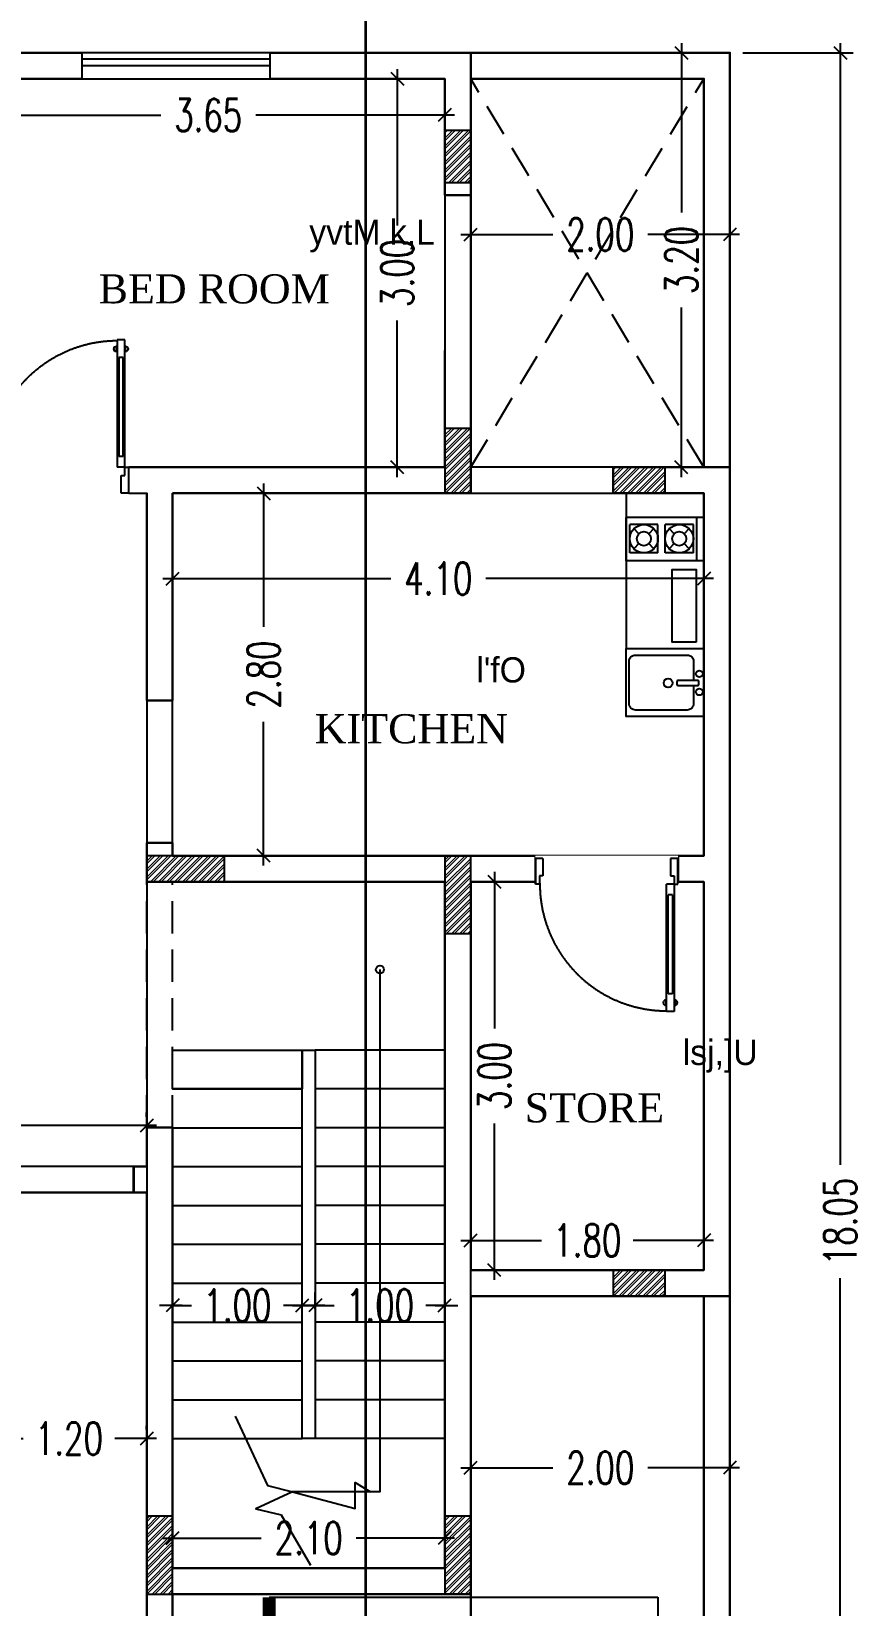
# Model space of a CAD drawing. Header units: millimetres. Extents: x 291507 to 678506, y -1124916 to -908780.
# Drawn here: x 437564 to 443970, y -945909 to -933753 of the extents above; entities that cross this region are included whole.
import ezdxf
from ezdxf.lldxf.tags import DXFTag

# ---------------------------------------------------------------- set-up
doc = ezdxf.new("R2010")
doc.units = ezdxf.units.MM
doc.header["$LTSCALE"] = 1000
doc.set_wipeout_variables(frame=1)
for name, pattern in [('$0$HIDDEN', [0.375, 0.25, -0.125]), ('CENTER', [2, 1.25, -0.25, 0.25, -0.25]), ('HIDDEN', [0.375, 0.25, -0.125])]:
    doc.linetypes.add(name, pattern=pattern)
for name, color, linetype in [('4', 4, 'Continuous'), ('Area', 7, 'Continuous'), ('Bedroom', 10, 'Continuous'), ('COLUMN', 63, 'Continuous'), ('Corridor', 80, 'Continuous'), ('CorridorWidth', 20, 'Continuous'), ('DIMENSION', 4, 'Continuous'), ('DOOR', 152, 'Continuous'), ('Door_Frame', 5, 'Continuous'), ('EDGE-LINE', 9, 'PHANTOM'), ('GLASS', 120, 'Continuous'), ('Kitchen', 11, 'Continuous'), ('Parking', 2, 'Continuous'), ('Plumbing_Fixures', 2, 'Continuous'), ('Sitting Room', 30, 'Continuous'), ('Stair', 11, 'Continuous'), ('Stair_Area', 7, 'Continuous'), ('StairWidth', 30, 'Continuous'), ('Storedge', 6, 'Continuous'), ('TAN-Hatch normal', 253, 'Continuous'), ('TAN-Medium', 115, 'Continuous'), ('TEXT', 4, 'Continuous'), ('Wall_Opening', 8, 'Continuous'), ('WINDOW', 123, 'Continuous'), ('تحرير', 3, 'Continuous')]:
    doc.layers.add(name, color=color, linetype=linetype)
for name, color, linetype, lineweight in [('Fence', 160, 'Continuous', 30), ('Railings', 210, 'Continuous', 25), ('S.I.B', 6, 'Continuous', 9), ('WALL', 7, 'Continuous', 50)]:
    doc.layers.add(name, color=color, linetype=linetype, lineweight=lineweight)
doc.styles.add('ROMAND', font='romantic.ttf')
doc.styles.add('ROMANS', font='ROMANS.shx', dxfattribs={"width": 0.7})
doc.styles.get("Standard").update_dxf_attribs({"font": 'arial.ttf'})
doc.styles.add('STYLE1', font='xarab.shx', dxfattribs={"width": 0.9})
tags = doc.linetypes.add('DOT2', pattern=[0.125, 0, -0.125]).pattern_tags.tags
tags[6:7] = [DXFTag(74, 4), DXFTag(75, 0), DXFTag(340, '0'), DXFTag(46, 1.0), DXFTag(50, 0.0), DXFTag(44, 0.0), DXFTag(45, 0.0)]
tags[4:5] = [DXFTag(74, 4), DXFTag(75, 0), DXFTag(340, '0'), DXFTag(46, 1.0), DXFTag(50, 0.0), DXFTag(44, 0.0), DXFTag(45, 0.0)]
tags = doc.linetypes.add('PHANTOM', pattern=[2.5, 1.25, -0.25, 0.25, -0.25, 0.25, -0.25]).pattern_tags.tags
tags[14:15] = [DXFTag(74, 4), DXFTag(75, 0), DXFTag(340, '0'), DXFTag(46, 1.0), DXFTag(50, 0.0), DXFTag(44, 0.0), DXFTag(45, 0.0)]
tags[12:13] = [DXFTag(74, 4), DXFTag(75, 0), DXFTag(340, '0'), DXFTag(46, 1.0), DXFTag(50, 0.0), DXFTag(44, 0.0), DXFTag(45, 0.0)]
tags[10:11] = [DXFTag(74, 4), DXFTag(75, 0), DXFTag(340, '0'), DXFTag(46, 1.0), DXFTag(50, 0.0), DXFTag(44, 0.0), DXFTag(45, 0.0)]
tags[8:9] = [DXFTag(74, 4), DXFTag(75, 0), DXFTag(340, '0'), DXFTag(46, 1.0), DXFTag(50, 0.0), DXFTag(44, 0.0), DXFTag(45, 0.0)]
tags[6:7] = [DXFTag(74, 4), DXFTag(75, 0), DXFTag(340, '0'), DXFTag(46, 1.0), DXFTag(50, 0.0), DXFTag(44, 0.0), DXFTag(45, 0.0)]
tags[4:5] = [DXFTag(74, 4), DXFTag(75, 0), DXFTag(340, '0'), DXFTag(46, 1.0), DXFTag(50, 0.0), DXFTag(44, 0.0), DXFTag(45, 0.0)]
doc.dimstyles.new('1-100 BENA', dxfattribs={"dimscale": 100, "dimtxt": 2.5, "dimasz": 0.5, "dimexe": 1, "dimexo": 1, "dimgap": 1, "dimtad": 0, "dimlfac": 0.001, "dimrnd": 0.005, "dimzin": 0, "dimdsep": 46, "dimtxsty": 'ROMANS', "dimblk": 'TICK2', "dimcen": 0, "dimdle": 2, "dimclrd": 10, "dimclre": 100, "dimclrt": 256, "dimadec": 0, "dimazin": 0, "dimtfac": 1, "dimtix": 1, "dimtmove": 0, "dimatfit": 3, "dimfxl": 1, "dimtolj": 1, "dimtzin": 0, "dimarcsym": 0})
pattern_1 = [(225, (-634690.368, 60167.755), (30.9818836, -30.9818836), []), (225, (-634711.022, 60167.755), (30.9818836, -30.9818836), [])]

# ---------------------------------------------------------------- blocks, each defined once
blk = doc.blocks.new('TICK2')
at = {"color": 250}
for p, q in [((1.5, 0), (-1.5, 0)), ((0, 1.5), (0, -1.5))]:
    blk.add_line(p, q, dxfattribs=at)
at = {"color": 2}
blk.add_line((1, 1), (-1, -1), dxfattribs=at)
blk = doc.blocks.new('*D57')
at = {"layer": 'Defpoints', "color": 0, "transparency": 16777216}
for p in [(437103, -934118), (440754, -934118), (440754, -934399)]:
    blk.add_point(p, dxfattribs=at)
at = {"layer": 'DIMENSION', "color": 100, "linetype": 'DOT2', "lineweight": -2, "transparency": 16777216}
for p, q in [((437103, -934218), (437103, -934499)), ((440754, -934218), (440754, -934499))]:
    blk.add_line(p, q, dxfattribs=at)
at = {"layer": 'DIMENSION', "color": 10, "lineweight": -2, "transparency": 16777216}
for p, q in [((437153, -934399), (438562, -934399)), ((440704, -934399), (439295, -934399))]:
    blk.add_line(p, q, dxfattribs=at)
at = {"layer": 'DIMENSION', "color": 10, "lineweight": -2, "transparency": 16777216, "xscale": 50, "yscale": 50, "zscale": 50, "rotation": 180}
blk.add_blockref('TICK2', (437103, -934399), dxfattribs=at)
at = {"layer": 'DIMENSION', "color": 10, "lineweight": -2, "transparency": 16777216, "xscale": 50, "yscale": 50, "zscale": 50}
blk.add_blockref('TICK2', (440754, -934399), dxfattribs=at)
at = {"layer": 'DIMENSION', "transparency": 16777216, "insert": (438928, -934399), "char_height": 250, "attachment_point": 5, "style": 'ROMANS'}
blk.add_mtext('\\A1;3.65', dxfattribs=at)
blk = doc.blocks.new('*D58')
at = {"layer": 'Defpoints', "color": 0, "transparency": 16777216}
for p in [(440323, -934118), (440323, -937119), (440387, -937119)]:
    blk.add_point(p, dxfattribs=at)
at = {"layer": 'DIMENSION', "color": 100, "linetype": 'DOT2', "lineweight": -2, "transparency": 16777216}
for p, q in [((440423, -934118), (440487, -934118)), ((440423, -937119), (440487, -937119))]:
    blk.add_line(p, q, dxfattribs=at)
at = {"layer": 'DIMENSION', "color": 10, "lineweight": -2, "transparency": 16777216}
for p, q in [((440387, -934168), (440387, -935252)), ((440387, -937069), (440387, -935985))]:
    blk.add_line(p, q, dxfattribs=at)
at = {"layer": 'DIMENSION', "color": 10, "lineweight": -2, "transparency": 16777216, "xscale": 50, "yscale": 50, "zscale": 50}
for p, rotation in [((440387, -934118), 90), ((440387, -937119), 270)]:
    blk.add_blockref('TICK2', p, dxfattribs=dict(at, rotation=rotation))
at = {"layer": 'DIMENSION', "transparency": 16777216, "insert": (440387, -935618), "char_height": 250, "attachment_point": 5, "rotation": 90, "style": 'ROMANS'}
blk.add_mtext('\\A1;3.00', dxfattribs=at)
blk = doc.blocks.new('*D61')
at = {"layer": 'Defpoints', "color": 0, "transparency": 16777216}
for p in [(431653, -942235), (438453, -942202), (438453, -942235)]:
    blk.add_point(p, dxfattribs=at)
at = {"layer": 'DIMENSION', "color": 100, "linetype": 'DOT2', "lineweight": -2, "transparency": 16777216}
for p, q in [((431653, -942135), (431653, -942102)), ((438453, -942135), (438453, -942102))]:
    blk.add_line(p, q, dxfattribs=at)
at = {"layer": 'DIMENSION', "color": 10, "lineweight": -2, "transparency": 16777216}
for p, q in [((431703, -942202), (434690, -942202)), ((438403, -942202), (435415, -942202))]:
    blk.add_line(p, q, dxfattribs=at)
at = {"layer": 'DIMENSION', "color": 10, "lineweight": -2, "transparency": 16777216, "xscale": 50, "yscale": 50, "zscale": 50, "rotation": 180}
blk.add_blockref('TICK2', (431653, -942202), dxfattribs=at)
at = {"layer": 'DIMENSION', "color": 10, "lineweight": -2, "transparency": 16777216, "xscale": 50, "yscale": 50, "zscale": 50}
blk.add_blockref('TICK2', (438453, -942202), dxfattribs=at)
at = {"layer": 'DIMENSION', "transparency": 16777216, "insert": (435053, -942202), "char_height": 250, "attachment_point": 5, "style": 'ROMANS'}
blk.add_mtext('\\A1;6.80', dxfattribs=at)
blk = doc.blocks.new('*D66')
at = {"layer": 'Defpoints', "color": 0, "transparency": 16777216}
for p in [(438653, -945413), (440754, -945388), (440754, -945413)]:
    blk.add_point(p, dxfattribs=at)
at = {"layer": 'DIMENSION', "color": 100, "linetype": 'DOT2', "lineweight": -2, "transparency": 16777216}
for p, q in [((438653, -945313), (438653, -945288)), ((440754, -945313), (440754, -945288))]:
    blk.add_line(p, q, dxfattribs=at)
at = {"layer": 'DIMENSION', "color": 10, "lineweight": -2, "transparency": 16777216}
for p, q in [((438703, -945388), (439337, -945388)), ((440704, -945388), (440070, -945388))]:
    blk.add_line(p, q, dxfattribs=at)
at = {"layer": 'DIMENSION', "color": 10, "lineweight": -2, "transparency": 16777216, "xscale": 50, "yscale": 50, "zscale": 50, "rotation": 180}
blk.add_blockref('TICK2', (438653, -945388), dxfattribs=at)
at = {"layer": 'DIMENSION', "color": 10, "lineweight": -2, "transparency": 16777216, "xscale": 50, "yscale": 50, "zscale": 50}
blk.add_blockref('TICK2', (440754, -945388), dxfattribs=at)
at = {"layer": 'DIMENSION', "transparency": 16777216, "insert": (439704, -945388), "char_height": 250, "attachment_point": 5, "style": 'ROMANS'}
blk.add_mtext('\\A1;2.10', dxfattribs=at)
blk = doc.blocks.new('*D67')
at = {"layer": 'Defpoints', "color": 0, "transparency": 16777216}
for p in [(442754, -943089), (440954, -943319), (442754, -943319)]:
    blk.add_point(p, dxfattribs=at)
at = {"layer": 'DIMENSION', "color": 100, "linetype": 'DOT2', "lineweight": -2, "transparency": 16777216}
for p, q in [((440954, -943219), (440954, -942989)), ((442754, -943219), (442754, -942989))]:
    blk.add_line(p, q, dxfattribs=at)
at = {"layer": 'DIMENSION', "color": 10, "lineweight": -2, "transparency": 16777216}
for p, q in [((441004, -943089), (441500, -943089)), ((442704, -943089), (442208, -943089))]:
    blk.add_line(p, q, dxfattribs=at)
at = {"layer": 'DIMENSION', "color": 10, "lineweight": -2, "transparency": 16777216, "xscale": 50, "yscale": 50, "zscale": 50, "rotation": 180}
blk.add_blockref('TICK2', (440954, -943089), dxfattribs=at)
at = {"layer": 'DIMENSION', "color": 10, "lineweight": -2, "transparency": 16777216, "xscale": 50, "yscale": 50, "zscale": 50}
blk.add_blockref('TICK2', (442754, -943089), dxfattribs=at)
at = {"layer": 'DIMENSION', "transparency": 16777216, "insert": (441854, -943089), "char_height": 250, "attachment_point": 5, "style": 'ROMANS'}
blk.add_mtext('\\A1;1.80', dxfattribs=at)
blk = doc.blocks.new('*D68')
at = {"layer": 'Defpoints', "color": 0, "transparency": 16777216}
for p in [(440954, -940319), (441137, -940319), (440954, -943319)]:
    blk.add_point(p, dxfattribs=at)
at = {"layer": 'DIMENSION', "color": 100, "linetype": 'DOT2', "lineweight": -2, "transparency": 16777216}
for p, q in [((441054, -940319), (441237, -940319)), ((441054, -943319), (441237, -943319))]:
    blk.add_line(p, q, dxfattribs=at)
at = {"layer": 'DIMENSION', "color": 10, "lineweight": -2, "transparency": 16777216}
for p, q in [((441137, -940369), (441137, -941453)), ((441137, -943269), (441137, -942186))]:
    blk.add_line(p, q, dxfattribs=at)
at = {"layer": 'DIMENSION', "color": 10, "lineweight": -2, "transparency": 16777216, "xscale": 50, "yscale": 50, "zscale": 50}
for p, rotation in [((441137, -940319), 90), ((441137, -943319), 270)]:
    blk.add_blockref('TICK2', p, dxfattribs=dict(at, rotation=rotation))
at = {"layer": 'DIMENSION', "transparency": 16777216, "insert": (441137, -941819), "char_height": 250, "attachment_point": 5, "rotation": 90, "style": 'ROMANS'}
blk.add_mtext('\\A1;3.00', dxfattribs=at)
blk = doc.blocks.new('*D69')
at = {"layer": 'Defpoints', "color": 0, "transparency": 16777216}
for p in [(438653, -937829), (442754, -937829), (442754, -937978)]:
    blk.add_point(p, dxfattribs=at)
at = {"layer": 'DIMENSION', "color": 100, "linetype": 'DOT2', "lineweight": -2, "transparency": 16777216}
for p, q in [((438653, -937929), (438653, -938078)), ((442754, -937929), (442754, -938078))]:
    blk.add_line(p, q, dxfattribs=at)
at = {"layer": 'DIMENSION', "color": 10, "lineweight": -2, "transparency": 16777216}
for p, q in [((438703, -937978), (440337, -937978)), ((442704, -937978), (441070, -937978))]:
    blk.add_line(p, q, dxfattribs=at)
at = {"layer": 'DIMENSION', "color": 10, "lineweight": -2, "transparency": 16777216, "xscale": 50, "yscale": 50, "zscale": 50, "rotation": 180}
blk.add_blockref('TICK2', (438653, -937978), dxfattribs=at)
at = {"layer": 'DIMENSION', "color": 10, "lineweight": -2, "transparency": 16777216, "xscale": 50, "yscale": 50, "zscale": 50}
blk.add_blockref('TICK2', (442754, -937978), dxfattribs=at)
at = {"layer": 'DIMENSION', "transparency": 16777216, "insert": (440704, -937978), "char_height": 250, "attachment_point": 5, "style": 'ROMANS'}
blk.add_mtext('\\A1;4.10', dxfattribs=at)
blk = doc.blocks.new('*D70')
at = {"layer": 'Defpoints', "color": 0, "transparency": 16777216}
for p in [(439157, -937319), (439157, -940119), (439356, -940119)]:
    blk.add_point(p, dxfattribs=at)
at = {"layer": 'DIMENSION', "color": 100, "linetype": 'DOT2', "lineweight": -2, "transparency": 16777216}
for p, q in [((439257, -937319), (439456, -937319)), ((439257, -940119), (439456, -940119))]:
    blk.add_line(p, q, dxfattribs=at)
at = {"layer": 'DIMENSION', "color": 10, "lineweight": -2, "transparency": 16777216}
for p, q in [((439356, -937369), (439356, -938352)), ((439356, -940069), (439356, -939085))]:
    blk.add_line(p, q, dxfattribs=at)
at = {"layer": 'DIMENSION', "color": 10, "lineweight": -2, "transparency": 16777216, "xscale": 50, "yscale": 50, "zscale": 50}
for p, rotation in [((439356, -937319), 90), ((439356, -940119), 270)]:
    blk.add_blockref('TICK2', p, dxfattribs=dict(at, rotation=rotation))
at = {"layer": 'DIMENSION', "transparency": 16777216, "insert": (439356, -938719), "char_height": 250, "attachment_point": 5, "rotation": 90, "style": 'ROMANS'}
blk.add_mtext('\\A1;2.80', dxfattribs=at)
blk = doc.blocks.new('*D71')
at = {"layer": 'CorridorWidth', "color": 100, "linetype": 'DOT2', "lineweight": -2, "transparency": 16777216}
for p, q in [((437253, -944550), (437253, -944520)), ((438453, -944550), (438453, -944520))]:
    blk.add_line(p, q, dxfattribs=at)
at = {"layer": 'CorridorWidth', "color": 10, "lineweight": -2, "transparency": 16777216}
for p, q in [((437303, -944620), (437499, -944620)), ((438403, -944620), (438207, -944620))]:
    blk.add_line(p, q, dxfattribs=at)
at = {"layer": 'Defpoints', "color": 0, "transparency": 16777216}
for p in [(437253, -944650), (438453, -944620), (438453, -944650)]:
    blk.add_point(p, dxfattribs=at)
at = {"layer": 'CorridorWidth', "color": 10, "lineweight": -2, "transparency": 16777216, "xscale": 50, "yscale": 50, "zscale": 50, "rotation": 180}
blk.add_blockref('TICK2', (437253, -944620), dxfattribs=at)
at = {"layer": 'CorridorWidth', "color": 10, "lineweight": -2, "transparency": 16777216, "xscale": 50, "yscale": 50, "zscale": 50}
blk.add_blockref('TICK2', (438453, -944620), dxfattribs=at)
at = {"layer": 'CorridorWidth', "transparency": 16777216, "insert": (437853, -944620), "char_height": 250, "attachment_point": 5, "style": 'ROMANS'}
blk.add_mtext('\\A1;1.20', dxfattribs=at)
blk = doc.blocks.new('*D78')
at = {"layer": 'Defpoints', "color": 0, "transparency": 16777216}
for p in [(440954, -944670), (442954, -944670), (442954, -944845)]:
    blk.add_point(p, dxfattribs=at)
at = {"layer": 'DIMENSION', "color": 100, "linetype": 'DOT2', "lineweight": -2, "transparency": 16777216}
for p, q in [((440954, -944770), (440954, -944945)), ((442954, -944770), (442954, -944945))]:
    blk.add_line(p, q, dxfattribs=at)
at = {"layer": 'DIMENSION', "color": 10, "lineweight": -2, "transparency": 16777216}
for p, q in [((441004, -944845), (441587, -944845)), ((442904, -944845), (442321, -944845))]:
    blk.add_line(p, q, dxfattribs=at)
at = {"layer": 'DIMENSION', "color": 10, "lineweight": -2, "transparency": 16777216, "xscale": 50, "yscale": 50, "zscale": 50, "rotation": 180}
blk.add_blockref('TICK2', (440954, -944845), dxfattribs=at)
at = {"layer": 'DIMENSION', "color": 10, "lineweight": -2, "transparency": 16777216, "xscale": 50, "yscale": 50, "zscale": 50}
blk.add_blockref('TICK2', (442954, -944845), dxfattribs=at)
at = {"layer": 'DIMENSION', "transparency": 16777216, "insert": (441954, -944845), "char_height": 250, "attachment_point": 5, "style": 'ROMANS'}
blk.add_mtext('\\A1;2.00', dxfattribs=at)
blk = doc.blocks.new('*D79')
at = {"layer": 'Defpoints', "color": 0, "transparency": 16777216}
for p in [(440954, -935242), (442954, -935242), (442954, -935321)]:
    blk.add_point(p, dxfattribs=at)
at = {"layer": 'DIMENSION', "color": 100, "linetype": 'DOT2', "lineweight": -2, "transparency": 16777216}
for p, q in [((440954, -935342), (440954, -935421)), ((442954, -935342), (442954, -935421))]:
    blk.add_line(p, q, dxfattribs=at)
at = {"layer": 'DIMENSION', "color": 10, "lineweight": -2, "transparency": 16777216}
for p, q in [((441004, -935321), (441587, -935321)), ((442904, -935321), (442321, -935321))]:
    blk.add_line(p, q, dxfattribs=at)
at = {"layer": 'DIMENSION', "color": 10, "lineweight": -2, "transparency": 16777216, "xscale": 50, "yscale": 50, "zscale": 50, "rotation": 180}
blk.add_blockref('TICK2', (440954, -935321), dxfattribs=at)
at = {"layer": 'DIMENSION', "color": 10, "lineweight": -2, "transparency": 16777216, "xscale": 50, "yscale": 50, "zscale": 50}
blk.add_blockref('TICK2', (442954, -935321), dxfattribs=at)
at = {"layer": 'DIMENSION', "transparency": 16777216, "insert": (441954, -935321), "char_height": 250, "attachment_point": 5, "style": 'ROMANS'}
blk.add_mtext('\\A1;2.00', dxfattribs=at)
blk = doc.blocks.new('*D80')
at = {"layer": 'Defpoints', "color": 0, "transparency": 16777216}
for p in [(442580, -933918), (442580, -937119), (442580, -937119)]:
    blk.add_point(p, dxfattribs=at)
at = {"layer": 'DIMENSION', "color": 10, "lineweight": -2, "transparency": 16777216}
for p, q in [((442580, -933968), (442580, -935152)), ((442580, -937069), (442580, -935885))]:
    blk.add_line(p, q, dxfattribs=at)
at = {"layer": 'DIMENSION', "color": 10, "lineweight": -2, "transparency": 16777216, "xscale": 50, "yscale": 50, "zscale": 50}
for p, rotation in [((442580, -933918), 90), ((442580, -937119), 270)]:
    blk.add_blockref('TICK2', p, dxfattribs=dict(at, rotation=rotation))
at = {"layer": 'DIMENSION', "transparency": 16777216, "insert": (442580, -935518), "char_height": 250, "attachment_point": 5, "rotation": 90, "style": 'ROMANS'}
blk.add_mtext('\\A1;3.20', dxfattribs=at)
blk = doc.blocks.new('*D82')
at = {"layer": 'Defpoints', "color": 0, "transparency": 16777216}
for p in [(442954, -933918), (443806, -933918), (442954, -951968)]:
    blk.add_point(p, dxfattribs=at)
at = {"layer": 'DIMENSION', "color": 100, "linetype": 'DOT2', "lineweight": -2, "transparency": 16777216}
for p, q in [((443054, -933918), (443906, -933918)), ((443054, -951968), (443906, -951968))]:
    blk.add_line(p, q, dxfattribs=at)
at = {"layer": 'DIMENSION', "color": 10, "lineweight": -2, "transparency": 16777216}
for p, q in [((443806, -933968), (443806, -942506)), ((443806, -951918), (443806, -943381))]:
    blk.add_line(p, q, dxfattribs=at)
at = {"layer": 'DIMENSION', "color": 10, "lineweight": -2, "transparency": 16777216, "xscale": 50, "yscale": 50, "zscale": 50}
for p, rotation in [((443806, -933918), 89.99908796614577), ((443806, -951968), 269.9990879661458)]:
    blk.add_blockref('TICK2', p, dxfattribs=dict(at, rotation=rotation))
at = {"layer": 'DIMENSION', "transparency": 16777216, "insert": (443806, -942943), "char_height": 250, "attachment_point": 5, "rotation": 89.9991, "style": 'ROMANS'}
blk.add_mtext('\\A1;18.05', dxfattribs=at)
blk = doc.blocks.new('Land_Area_001')
at = {"layer": 'EDGE-LINE'}
blk.add_lwpolyline([(1033694, -1019037), (1047695, -1019037), (1047695, -1037087), (1033694, -1037087)], close=True, dxfattribs=at)
blk = doc.blocks.new('*D99')
at = {"layer": 'Defpoints', "color": 0, "transparency": 16777216}
for p in [(440754, -943591), (439754, -943720), (440754, -943720)]:
    blk.add_point(p, dxfattribs=at)
at = {"layer": 'StairWidth', "color": 100, "linetype": 'DOT2', "lineweight": -2, "transparency": 16777216}
for p, q in [((439754, -943620), (439754, -943491)), ((440754, -943620), (440754, -943491))]:
    blk.add_line(p, q, dxfattribs=at)
at = {"layer": 'StairWidth', "color": 10, "lineweight": -2, "transparency": 16777216}
for p, q in [((439704, -943591), (439654, -943591)), ((439754, -943591), (439900, -943591)), ((440754, -943591), (440608, -943591)), ((440804, -943591), (440854, -943591))]:
    blk.add_line(p, q, dxfattribs=at)
at = {"layer": 'StairWidth', "color": 10, "lineweight": -2, "transparency": 16777216, "xscale": 50, "yscale": 50, "zscale": 50}
blk.add_blockref('TICK2', (439754, -943591), dxfattribs=at)
at = {"layer": 'StairWidth', "color": 10, "lineweight": -2, "transparency": 16777216, "xscale": 50, "yscale": 50, "zscale": 50, "rotation": 180}
blk.add_blockref('TICK2', (440754, -943591), dxfattribs=at)
at = {"layer": 'StairWidth', "transparency": 16777216, "insert": (440254, -943591), "char_height": 250, "attachment_point": 5, "style": 'ROMANS'}
blk.add_mtext('\\A1;1.00', dxfattribs=at)
blk = doc.blocks.new('*D100')
at = {"layer": 'Defpoints', "color": 0, "transparency": 16777216}
for p in [(439654, -943591), (438653, -943720), (439654, -943720)]:
    blk.add_point(p, dxfattribs=at)
at = {"layer": 'StairWidth', "color": 100, "linetype": 'DOT2', "lineweight": -2, "transparency": 16777216}
for p, q in [((438653, -943620), (438653, -943491)), ((439654, -943620), (439654, -943491))]:
    blk.add_line(p, q, dxfattribs=at)
at = {"layer": 'StairWidth', "color": 10, "lineweight": -2, "transparency": 16777216}
for p, q in [((438603, -943591), (438553, -943591)), ((438653, -943591), (438799, -943591)), ((439654, -943591), (439508, -943591)), ((439704, -943591), (439754, -943591))]:
    blk.add_line(p, q, dxfattribs=at)
at = {"layer": 'StairWidth', "color": 10, "lineweight": -2, "transparency": 16777216, "xscale": 50, "yscale": 50, "zscale": 50}
blk.add_blockref('TICK2', (438653, -943591), dxfattribs=at)
at = {"layer": 'StairWidth', "color": 10, "lineweight": -2, "transparency": 16777216, "xscale": 50, "yscale": 50, "zscale": 50, "rotation": 180}
blk.add_blockref('TICK2', (439654, -943591), dxfattribs=at)
at = {"layer": 'StairWidth', "transparency": 16777216, "insert": (439154, -943591), "char_height": 250, "attachment_point": 5, "style": 'ROMANS'}
blk.add_mtext('\\A1;1.00', dxfattribs=at)
blk = doc.blocks.new('Parking_Space_6000X3000')
at = {"layer": 'Parking'}
blk.add_line((-3000, 6000), (0, 6000), dxfattribs=at)
at = {"layer": 'Parking', "linetype": 'CENTER'}
blk.add_line((0, 6000), (0, 0), dxfattribs=at)
at = {"layer": 'Parking', "const_width": 100}
blk.add_lwpolyline([(-3000, 0), (-3000, 6000)], dxfattribs=at)
blk = doc.blocks.new('stair')
at = {"layer": 'Stair_Area'}
blk.add_lwpolyline([(245877, 31134), (244877, 31134), (244877, 31434), (245877, 31434)], close=True, dxfattribs=at)
at = {"layer": 'Stair_Area', "flags": 1}
for tag, p in [('FLIGHT', (245132, 31579)), ('TREADS_NUMBER', (245128, 31492)), ('LANDING_COUNT', (245664, 31028)), ('LANDING_LENGTH', (245664, 30936))]:
    blk.add_attdef(tag, p, '', height=50, dxfattribs=at)
blk = doc.blocks.new('*U152')
at = {"layer": 'Wall_Opening'}
blk.add_lwpolyline([(645638063, 2756886817), (645637863, 2756886817), (645637863, 2756885717), (645638063, 2756885717)], close=True, dxfattribs=at)
at = {"flags": 1}
blk.add_attdef('HEIGHT', (645638132, 2756884864), '', height=40, dxfattribs=at)
blk = doc.blocks.new('*U148')
at = {"layer": 'DOOR'}
for p, q in [((67.445, -38.662), (67.445, -38.621)), ((67.45, -38.572), (67.508, -38.572)), ((67.513, -38.662), (67.513, -38.621)), ((67.45, -38.722), (67.462, -38.722)), ((67.462, -39.473), (67.462, -38.71)), ((67.462, -38.71), (67.496, -38.71)), ((67.496, -38.71), (67.496, -39.473)), ((67.496, -38.722), (67.508, -38.722)), ((67.45, -39.464), (67.462, -39.464)), ((67.462, -39.473), (67.496, -39.473)), ((67.496, -39.464), (67.508, -39.464))]:
    blk.add_line(p, q, dxfattribs=at)
for centre, start, end in [((67.445, -38.642), 90, 270), ((67.513, -38.642), 270, 90)]:
    blk.add_arc(centre, 0.0209, start, end, dxfattribs=at)
at = {"flags": 1}
for tag, p in [('MATERIAL', (67.355, -39.926)), ('TYPE', (67.746, -40.083))]:
    blk.add_attdef(tag, p, '', height=0.0882, dxfattribs=at)
blk.add_wipeout([(67.42, -39.539), (68.52, -39.539), (68.52, -39.776), (67.42, -39.776)]).dxf.layer = 'DOOR'
at = {"layer": 'DOOR'}
for p, q in [((67.45, -39.556), (67.45, -38.572)), ((67.508, -38.572), (67.508, -39.556)), ((67.45, -39.556), (67.42, -39.556)), ((67.45, -39.556), (67.508, -39.556)), ((67.42, -39.756), (67.477, -39.756))]:
    blk.add_line(p, q, dxfattribs=at)
at = {"layer": 'DOOR', "linetype": 'HIDDEN', "ltscale": 0.5}
blk.add_arc((67.507, -39.557), 0.979, 359.6328, 90.1521, dxfattribs=at)
at = {"layer": 'Door_Frame'}
for p, q in [((67.42, -39.556), (67.42, -39.756)), ((67.45, -39.62), (67.45, -39.556)), ((67.477, -39.62), (67.45, -39.62)), ((67.477, -39.756), (67.477, -39.62)), ((68.462, -39.62), (68.489, -39.62)), ((68.462, -39.756), (68.462, -39.62)), ((68.489, -39.62), (68.489, -39.556)), ((68.489, -39.556), (68.52, -39.556)), ((68.52, -39.556), (68.52, -39.706)), ((68.52, -39.756), (68.52, -39.556)), ((68.462, -39.756), (68.52, -39.756))]:
    blk.add_line(p, q, dxfattribs=at)
at = {"flags": 1}
blk.add_attdef('HEIGHT', (67.99, -39.925), '', height=0.0882, dxfattribs=at)
blk = doc.blocks.new('*U153')
at = {"flags": 1}
blk.add_attdef('HEIGHT', (644867734, 2756839481), '', height=240, dxfattribs=at)
blk.add_wipeout([(644865734, 2756839501), (644867184, 2756839501), (644867184, 2756839261), (644865734, 2756839261)])
at = {"layer": 'GLASS'}
for points in [[(644867184, 2756839431), (644865734, 2756839431)], [(644867184, 2756839381), (644865734, 2756839381)]]:
    blk.add_lwpolyline(points, dxfattribs=at)
at = {"layer": 'WINDOW'}
for points in [[(644867184, 2756839481), (644865734, 2756839481)], [(644865734, 2756839281), (644865734, 2756839481)], [(644867184, 2756839281), (644867184, 2756839481)], [(644865734, 2756839281), (644867184, 2756839281)]]:
    blk.add_lwpolyline(points, dxfattribs=at)
blk = doc.blocks.new('*U155')
at = {"layer": 'Wall_Opening'}
blk.add_lwpolyline([(645638063, 2756886817), (645637863, 2756886817), (645637863, 2756885817), (645638063, 2756885817)], close=True, dxfattribs=at)
at = {"flags": 1}
blk.add_attdef('HEIGHT', (645638132, 2756884864), '', height=40, dxfattribs=at)
blk = doc.blocks.new('Kitchen_Sink_001')
at = {"layer": 'Plumbing_Fixures'}
for p, q in [((42.697, 41.785), (42.697, 42.385)), ((42.697, 42.385), (43.033, 42.385)), ((42.76, 42.358), (42.979, 42.358)), ((42.76, 42.14), (42.76, 42.358)), ((42.831, 42.288), (42.792, 42.326)), ((42.908, 42.288), (42.947, 42.326)), ((42.979, 42.14), (42.979, 42.358)), ((43.033, 41.785), (43.033, 42.385)), ((42.792, 42.172), (42.831, 42.21)), ((42.947, 42.172), (42.908, 42.21)), ((42.76, 42.14), (42.979, 42.14)), ((42.76, 41.867), (42.76, 42.085)), ((42.76, 42.085), (42.979, 42.085)), ((42.979, 41.867), (42.979, 42.085)), ((41.736, 41.984), (41.736, 41.835)), ((41.765, 41.994), (41.746, 41.994)), ((41.775, 41.835), (41.775, 41.984)), ((42.831, 42.015), (42.792, 42.053)), ((42.792, 41.899), (42.831, 41.938)), ((42.908, 42.015), (42.947, 42.053)), ((42.947, 41.899), (42.908, 41.938)), ((41.746, 41.825), (41.765, 41.825)), ((42.697, 41.84), (43.033, 41.84)), ((42.76, 41.867), (42.979, 41.867)), ((42.697, 41.785), (43.033, 41.785))]:
    blk.add_line(p, q, dxfattribs=at)
for points in [[(42.021, 41.785), (41.496, 41.785), (41.496, 42.385), (42.021, 42.385)], [(43.221, 42.385), (42.021, 42.385), (42.021, 41.785), (43.221, 41.785)], [(42.072, 41.842), (42.628, 41.842), (42.628, 42.032), (42.072, 42.032)]]:
    blk.add_lwpolyline(points, close=True, dxfattribs=at)
blk.add_lwpolyline([(41.736, 41.865), (41.596, 41.865, -0.414214), (41.546, 41.915), (41.546, 42.313, -0.414214), (41.596, 42.363), (41.921, 42.363, -0.414214), (41.971, 42.313), (41.971, 41.915, -0.414214), (41.921, 41.865), (41.775, 41.865)], format="xyb", dxfattribs=at)
for centre, radius in [((42.869, 42.249), 0.109), ((42.869, 42.249), 0.0545), ((41.755, 42.062), 0.0341), ((42.869, 41.976), 0.109), ((42.869, 41.976), 0.0545), ((41.686, 41.821), 0.026), ((41.826, 41.821), 0.026)]:
    blk.add_circle(centre, radius, dxfattribs=at)
for centre, start, end in [((41.746, 41.984), 90, 180), ((41.765, 41.984), 0, 90), ((41.746, 41.835), 180, 270), ((41.765, 41.835), 270, 0)]:
    blk.add_arc(centre, 0.01, start, end, dxfattribs=at)

msp = doc.modelspace()

# ---------------------------------------------------------------- hatches: boundary and pattern name
at = {"layer": 'S.I.B', "ltscale": 0.3}
h = msp.add_hatch(dxfattribs=at)
h.set_pattern_fill('ANSI32', color=1, scale=4.6, angle=-180, style=0)
h.set_pattern_definition(pattern_1)
h.paths.add_polyline_path([(440754.141, -934518.171), (440754.141, -934918.233), (440954.172, -934918.233), (440954.172, -934518.171)])
h = msp.add_hatch(dxfattribs=at)
h.set_pattern_fill('ANSI32', color=1, scale=4.6, angle=-180, style=0)
h.set_pattern_definition(pattern_1)
h.paths.add_polyline_path([(440753.96, -936818.489), (440753.96, -937318.566), (440953.991, -937318.566), (440953.991, -936818.489)])
h = msp.add_hatch(dxfattribs=at)
h.set_pattern_fill('ANSI32', color=1, scale=4.6, angle=-180, style=0)
h.set_pattern_definition(pattern_1)
h.paths.add_polyline_path([(442054.063, -937318.566), (442454.125, -937318.566), (442454.125, -937118.535), (442054.063, -937118.535)])
h = msp.add_hatch(dxfattribs=at)
h.set_pattern_fill('ANSI32', color=1, scale=4.6, angle=-180, style=0)
h.set_pattern_definition(pattern_1)
h.paths.add_polyline_path([(438453.606, -940319.028), (439053.699, -940319.028), (439053.699, -940118.997), (438453.606, -940118.997)])
h = msp.add_hatch(dxfattribs=at)
h.set_pattern_fill('ANSI32', color=1, scale=4.6, angle=-180, style=0)
h.set_pattern_definition(pattern_1)
h.paths.add_polyline_path([(440753.96, -940118.996), (440753.96, -940719.089), (440953.991, -940719.089), (440953.991, -940118.996)])
h = msp.add_hatch(dxfattribs=at)
h.set_pattern_fill('ANSI32', color=1, scale=4.6, angle=-180, style=0)
h.set_pattern_definition(pattern_1)
h.paths.add_polyline_path([(442054.064, -943519.498), (442454.126, -943519.498), (442454.126, -943319.468), (442054.064, -943319.468)])
h = msp.add_hatch(dxfattribs=at)
h.set_pattern_fill('ANSI32', color=1, scale=4.6, angle=-180, style=0)
h.set_pattern_definition(pattern_1)
h.paths.add_polyline_path([(438453.606, -945219.781), (438453.606, -945819.873), (438653.637, -945819.873), (438653.637, -945219.781)])
h = msp.add_hatch(dxfattribs=at)
h.set_pattern_fill('ANSI32', color=1, scale=4.6, angle=-180, style=0)
h.set_pattern_definition(pattern_1)
h.paths.add_polyline_path([(440753.96, -945219.781), (440753.96, -945819.873), (440953.991, -945819.873), (440953.991, -945219.781)])

# ---------------------------------------------------------------- linework, layer by layer
at = {"color": 1, "linetype": '$0$HIDDEN'}
for points in [[(438453.405, -942218.128), (438453.405, -940319.028)], [(438653.435, -942218.128), (438653.435, -940319.028)], [(440953.789, -945819.873), (440953.789, -947420.119), (438653.435, -947420.166)]]:
    msp.add_lwpolyline(points, dxfattribs=at)
at = {"color": 40, "true_color": 0xf8d731}
for points in [[(440253.682, -940997.845), (440253.682, -945029.823), (439579.906, -945029.823), (440062.943, -945159.252), (440062.943, -944959.222), (440179.999, -945029.823)], [(439135.127, -944445.767), (439385.438, -944982.561), (439579.906, -945029.823), (439296.641, -945161.912), (439491.109, -945209.173), (439718.102, -945595.944)]]:
    msp.add_lwpolyline(points, dxfattribs=at)
msp.add_circle((440253.682, -940997.845), 31.005, dxfattribs=at)
at = {"layer": '4', "color": 1, "lineweight": 35}
msp.add_lwpolyline([(439564.47, -955027.505), (439445.053, -955096.966), (439567.347, -955169.242), (439445.053, -955096.966), (440143.658, -955096.966), (440143.658, -931371.558), (439648.524, -931371.558), (439767.942, -931302.096), (439648.524, -931371.558), (439770.819, -931443.833)], dxfattribs=at)
at = {"layer": 'Area'}
msp.add_lwpolyline([(431446.362, -948918.225), (438653.435, -948918.225), (438653.405, -947420.166), (440953.789, -947420.166), (440953.991, -943519.519), (442954.097, -943519.519), (442954.097, -937118.535), (440953.991, -937118.566), (440953.789, -933918.043), (430953.823, -933918.043), (430954.297, -940319.348), (431452.323, -940319.355)], close=True, dxfattribs=at)
at = {"layer": 'Bedroom'}
msp.add_lwpolyline([(437103.197, -934118.045), (440753.759, -934118.045), (440753.759, -937118.535), (437103.197, -937118.535)], close=True, dxfattribs=at)
at = {"layer": 'COLUMN', "ltscale": 0.3}
for points in [[(440754.141, -934518.171), (440754.141, -934918.233), (440954.172, -934918.233), (440954.172, -934518.171)], [(440753.96, -936818.489), (440753.96, -937318.566), (440953.991, -937318.566), (440953.991, -936818.489)], [(442054.063, -937318.566), (442454.125, -937318.566), (442454.125, -937118.535), (442054.063, -937118.535)], [(438453.606, -940319.028), (439053.699, -940319.028), (439053.699, -940118.997), (438453.606, -940118.997)], [(440753.96, -940118.996), (440753.96, -940719.089), (440953.991, -940719.089), (440953.991, -940118.996)], [(442054.064, -943519.498), (442454.126, -943519.498), (442454.126, -943319.468), (442054.064, -943319.468)], [(438453.606, -945219.781), (438453.606, -945819.873), (438653.637, -945819.873), (438653.637, -945219.781)], [(440753.96, -945219.781), (440753.96, -945819.873), (440953.991, -945819.873), (440953.991, -945219.781)]]:
    msp.add_lwpolyline(points, close=True, dxfattribs=at)
at = {"layer": 'Corridor'}
msp.add_lwpolyline([(438453.405, -942718.133), (437253.503, -942718.133), (437253.503, -946879.193), (438453.405, -946879.193)], close=True, dxfattribs=at)
at = {"layer": 'Fence'}
for points in [[(442954.097, -943519.519), (442953.81, -951968.235), (428953.81, -951968.235), (428953.81, -933917.873), (430953.823, -933918.043)], [(440953.789, -933918.043), (442954.097, -933918.043), (442954.097, -937118.535)], [(442754.097, -943519.513), (442753.817, -951768.235), (429153.81, -951768.235), (429153.81, -934117.89), (430953.806, -934118.043)], [(440953.789, -934118.043), (442754.097, -934118.043), (442754.097, -937118.535)]]:
    msp.add_lwpolyline(points, dxfattribs=at)
at = {"layer": 'Kitchen'}
msp.add_lwpolyline([(438653.435, -937318.566), (442754.066, -937318.566), (442754.066, -940118.996), (438653.435, -940118.996)], close=True, dxfattribs=at)
at = {"layer": 'Railings'}
for p, q in [((439653.589, -944619.689), (439653.589, -941619.227)), ((439653.589, -941619.227), (439753.605, -941619.227)), ((439753.605, -941619.227), (439753.605, -944619.689)), ((439753.605, -944619.689), (439653.589, -944619.689))]:
    msp.add_line(p, q, dxfattribs=at)
at = {"layer": 'Sitting Room'}
msp.add_lwpolyline([(431652.359, -938118.689), (437103.233, -938119.818), (437103.399, -937318.566), (438453.405, -937318.566), (438453.405, -942518.102), (431652.359, -942518.102)], close=True, dxfattribs=at)
at = {"layer": 'Stair'}
for p, q in [((438653.435, -941619.227), (439653.589, -941619.227)), ((440753.759, -941619.227), (439753.605, -941619.227)), ((438653.435, -941919.273), (439653.589, -941919.273)), ((440753.759, -941919.273), (439753.605, -941919.273)), ((438653.435, -942219.319), (439653.589, -942219.319)), ((440753.759, -942219.319), (439753.605, -942219.319)), ((438653.435, -942519.366), (439653.589, -942519.366)), ((440753.759, -942519.366), (439753.605, -942519.366)), ((438653.435, -942819.412), (439653.589, -942819.412)), ((440753.759, -942819.412), (439753.605, -942819.412)), ((438653.435, -943119.458), (439653.589, -943119.458)), ((440753.759, -943119.458), (439753.605, -943119.458)), ((438653.435, -943419.504), (439653.589, -943419.504)), ((440753.759, -943419.504), (439753.605, -943419.504)), ((438653.435, -943719.55), (439653.589, -943719.55)), ((440753.759, -943719.55), (439753.605, -943719.55)), ((438653.435, -944019.596), (439653.589, -944019.596)), ((440753.759, -944019.596), (439753.605, -944019.596)), ((438653.435, -944319.643), (439653.589, -944319.643)), ((440753.759, -944319.643), (439753.605, -944319.643)), ((438653.435, -944619.689), (439653.589, -944619.689)), ((440753.759, -944619.689), (439753.605, -944619.689))]:
    msp.add_line(p, q, dxfattribs=at)
at = {"layer": 'Stair_Area'}
msp.add_lwpolyline([(438453.405, -945819.85), (440953.872, -945819.85), (440953.991, -940119.027), (438453.405, -940119.027)], close=True, dxfattribs=at)
at = {"layer": 'Storedge'}
msp.add_lwpolyline([(440953.991, -940319.027), (442754.066, -940319.027), (442754.066, -943319.489), (440953.991, -943319.489)], close=True, dxfattribs=at)
at = {"layer": 'TAN-Hatch normal', "color": 1, "linetype": '$0$HIDDEN'}
for points in [[(440953.789, -937118.535), (442753.808, -934118.073)], [(442754.066, -937118.535), (440953.789, -934118.073)]]:
    msp.add_lwpolyline(points, dxfattribs=at)
at = {"layer": 'TAN-Medium'}
msp.add_lwpolyline([(442954.097, -943519.519), (442754.066, -943519.519)], dxfattribs=at)
at = {"layer": 'WALL', "lineweight": 30}
for p, q in [((430953.823, -933918.043), (440953.789, -933918.043)), ((440953.789, -933918.043), (440953.991, -937318.566)), ((440753.759, -934118.045), (437103.197, -934118.045)), ((440753.759, -935018.04), (440753.759, -934118.045)), ((440953.789, -935018.052), (440753.759, -935018.04)), ((440753.759, -937118.535), (440753.759, -936218.052)), ((437103.197, -937118.535), (440753.759, -937118.535)), ((442053.858, -937318.566), (442053.858, -937118.535)), ((442053.858, -937118.535), (442754.066, -937118.535)), ((442754.066, -937118.535), (442954.097, -937118.535)), ((442954.097, -937118.535), (442954.097, -943519.519)), ((438453.405, -938918.827), (438453.405, -937318.566)), ((440953.789, -937318.566), (438653.435, -937318.566)), ((438653.435, -937318.566), (438653.435, -938918.827)), ((442754.066, -937318.566), (442053.858, -937318.566)), ((442754.066, -940118.996), (442754.066, -937318.566)), ((438653.435, -938918.827), (438453.405, -938918.827)), ((438453.405, -940319.027), (438453.405, -940018.981)), ((438453.405, -940018.981), (438653.435, -940018.981)), ((438653.435, -940018.981), (438653.435, -940118.996)), ((438653.435, -940118.996), (441453.882, -940118.996)), ((441453.882, -940118.996), (441453.882, -940319.027)), ((442554.035, -940319.027), (442554.035, -940118.996)), ((442554.035, -940118.996), (442754.066, -940118.996)), ((440753.759, -940319.027), (438453.405, -940319.027)), ((440753.759, -945619.843), (440753.759, -940319.027)), ((441453.882, -940319.027), (440953.789, -940319.027)), ((440953.789, -940319.027), (440953.789, -943319.489)), ((442754.066, -940319.027), (442554.035, -940319.027)), ((442754.066, -943319.489), (442754.066, -940319.027)), ((438453.405, -942518.102), (438453.405, -942218.128)), ((438453.405, -942218.128), (438653.435, -942218.128)), ((438653.435, -942218.128), (438653.435, -942819.412)), ((438353.389, -942718.133), (438353.389, -942518.102)), ((438353.389, -942518.102), (438453.405, -942518.102)), ((438453.405, -942718.133), (438353.389, -942718.133)), ((438453.405, -948918.225), (438453.405, -942718.133)), ((438653.435, -942819.412), (438653.435, -945619.843)), ((440953.789, -943319.489), (442754.066, -943319.489)), ((442954.097, -943519.519), (440953.789, -943519.519)), ((440953.789, -943519.519), (440953.789, -945819.873)), ((438653.435, -945619.843), (438753.287, -945619.843)), ((438753.287, -945619.843), (440753.759, -945619.843)), ((438653.435, -945819.873), (438653.435, -948918.225)), ((440953.789, -945819.873), (438653.435, -945819.873))]:
    msp.add_line(p, q, dxfattribs=at)

# ---------------------------------------------------------------- block references
at = {"layer": 'EDGE-LINE'}
msp.add_blockref('Land_Area_001', (-604740.538, 85118.977), dxfattribs=at)
at = {"layer": 'Parking'}
msp.add_blockref('Parking_Space_6000X3000', (442399.252, -951845.13), dxfattribs=at)
at = {"layer": 'Plumbing_Fixures', "xscale": 999.9999999999997, "yscale": 999.9999999999997, "zscale": 999.9999999999997, "rotation": 89.99999910405005}
msp.add_blockref('Kitchen_Sink_001', (484539.454, -980539.406), dxfattribs=at)
at = {"layer": 'Stair_Area'}
msp.add_blockref('stair', (193776.59, -973053.127), dxfattribs=at)
at = {"layer": 'Wall_Opening', "color": 6, "linetype": 'HIDDEN'}
msp.add_blockref('*U152', (-645199409.696, -2757825736.023), dxfattribs=at)
at = {"layer": 'Wall_Opening', "color": 6, "linetype": 'HIDDEN', "rotation": 270}
msp.add_blockref('*U155', (-2756448464.564, 644695345.029), dxfattribs=at)

# ---------------------------------------------------------------- texts
at = {"layer": 'TEXT', "style": 'ROMAND'}
for s, p in [('BED ROOM', (438082.132, -935853.242)), ('KITCHEN', (439750.371, -939250.159)), ('STORE', (441370.226, -942177.881))]:
    msp.add_text(s, height=225.0346, dxfattribs=at).set_placement(p)
at = {"layer": 'تحرير', "color": 3, "lineweight": 0, "ltscale": 0.3, "style": 'STYLE1'}
for s, p in [('yvtM k,L', (439708.238, -935400.585)), ("l'fO", (440997.64, -938780.544)), ('lsj,]U', (442590.154, -941734.618))]:
    msp.add_text(s, height=194.7576, rotation=360, dxfattribs=at).set_placement(p)

# ---------------------------------------------------------------- dimensions: what is measured, and where the dimension line sits
at = {"layer": 'CorridorWidth'}
dim = msp.add_aligned_dim(p1=(437253.22, -944650.228), p2=(438453.405, -944650.228), distance=30.039, dimstyle='1-100 BENA', dxfattribs=at)
dim.commit()
dim.dimension.update_dxf_attribs({"geometry": '*D71', "text_midpoint": (437853.312, -944620.189)})
at = {"layer": 'DIMENSION'}
for p1, p2, distance, picture, middle in [((442580.119, -933918.043), (442580.119, -937118.535), 0, '*D80', (442580.119, -935518.289)), ((442953.81, -951968.235), (442954.097, -933918.043), -852.16, '*D82', (443806.114, -942943.152)), ((437103.197, -934118.045), (440753.759, -934118.045), -280.965, '*D57', (438928.478, -934399.01)), ((440322.549, -934118.045), (440322.549, -937118.535), 64.554, '*D58', (440387.103, -935618.29)), ((440953.868, -935241.796), (442954.097, -935241.796), -78.915, '*D79', (441953.982, -935320.711)), ((439156.605, -937318.566), (439156.605, -940118.996), 198.906, '*D70', (439355.511, -938718.781)), ((438653.435, -937828.646), (442754.066, -937828.646), -149.094, '*D69', (440703.751, -937977.741)), ((440953.789, -943319.489), (440953.789, -940319.027), -183.694, '*D68', (441137.483, -941819.258)), ((431652.553, -942234.702), (438453.405, -942234.702), 32.341, '*D61', (435052.979, -942202.361)), ((440953.789, -943319.489), (442754.066, -943319.489), 230.507, '*D67', (441853.928, -943088.982)), ((440953.789, -944669.696), (442954.097, -944669.696), -175.109, '*D78', (441953.943, -944844.805)), ((438653.435, -945412.935), (440753.759, -945412.935), 24.543, '*D66', (439703.597, -945388.392))]:
    dim = msp.add_aligned_dim(p1=p1, p2=p2, distance=distance, dimstyle='1-100 BENA', dxfattribs=at)
    dim.commit()
    dim.dimension.update_dxf_attribs({"geometry": picture, "text_midpoint": middle})
at = {"layer": 'StairWidth'}
for p1, p2, picture, middle in [((438653.435, -943719.55), (439653.589, -943719.55), '*D100', (439153.512, -943590.996)), ((439753.605, -943719.55), (440753.759, -943719.55), '*D99', (440253.682, -943590.996))]:
    dim = msp.add_aligned_dim(p1=p1, p2=p2, distance=128.554, dimstyle='1-100 BENA', dxfattribs=at)
    dim.commit()
    dim.dimension.update_dxf_attribs({"geometry": picture, "text_midpoint": middle})

# ---------------------------------------------------------------- next in the draw order: block references
at = {"layer": 'DOOR', "xscale": -1000.000000000001, "yscale": 1000.000000000001, "zscale": 1000.000000000001}
msp.add_blockref('*U148', (505733.936, -897562.196), dxfattribs=at)
at = {"layer": 'DOOR', "xscale": 1000.000000000001, "yscale": 1000.000000000001, "zscale": 1000.000000000001, "rotation": 180}
msp.add_blockref('*U148', (509973.67, -979894.594), dxfattribs=at)
at = {"layer": 'WINDOW', "rotation": 359.9999999917683}
msp.add_blockref('*U153', (-644427778.144, -2757773398.598), dxfattribs=at)

doc.saveas('drawing.dxf')
